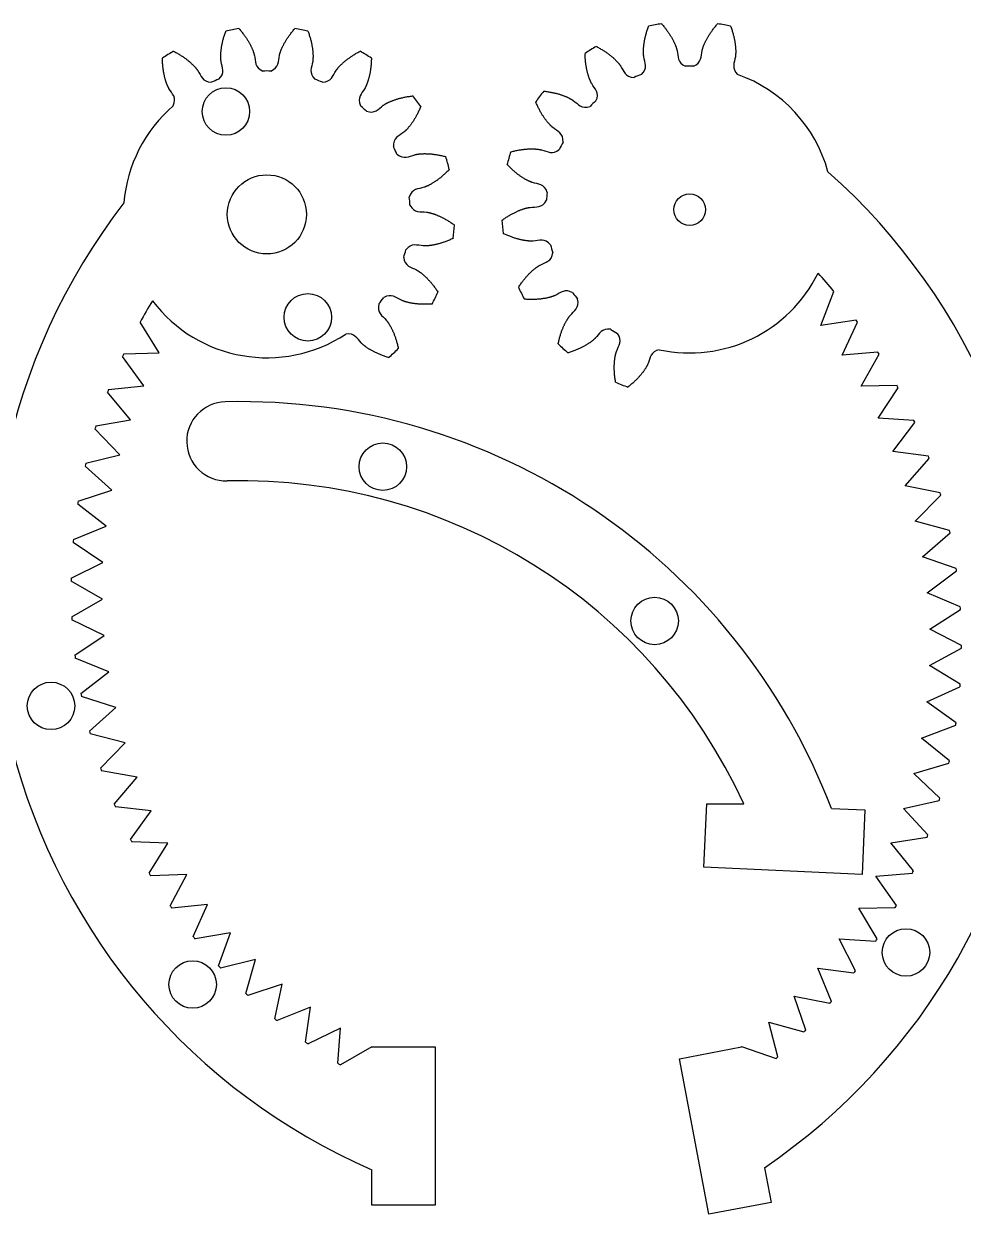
# Model space of a CAD drawing. Header units: millimetres. Extents: x -43 to 200, y -69 to 92.
# Drawn here: x -11.4 to 47.9, y -69.2 to 6.1 of the extents above; entities that cross this region are included whole.
import ezdxf

# ---------------------------------------------------------------- set-up
doc = ezdxf.new("R2010")
doc.units = ezdxf.units.MM

msp = doc.modelspace()

# ---------------------------------------------------------------- linework, layer by layer
at = {"color": 7, "linetype": 'Continuous', "lineweight": 25}
for p, q in [((38.939, -13.003), (39.777, -10.85)), ((41.18, -12.659), (38.939, -13.003)), ((40.284, -14.873), (41.27, -12.784)), ((-2.87, -14.723), (-4.077, -12.792)), ((-3.843, -16.813), (-5.182, -14.971)), ((-5.103, -14.801), (-2.87, -14.723)), ((42.543, -14.686), (40.284, -14.873)), ((41.495, -16.832), (42.625, -14.817)), ((-4.669, -18.966), (-6.132, -17.221)), ((-6.065, -17.046), (-3.843, -16.813)), ((43.762, -16.803), (41.495, -16.832)), ((42.567, -18.87), (43.834, -16.939)), ((-5.342, -21.171), (-6.924, -19.532)), ((-6.869, -19.354), (-4.669, -18.966)), ((44.831, -19), (42.567, -18.87)), ((43.494, -20.979), (44.893, -19.141)), ((45.743, -21.266), (43.494, -20.979)), ((-7.509, -21.711), (-5.342, -21.171)), ((44.272, -23.147), (45.795, -21.411)), ((-5.859, -23.417), (-7.552, -21.893)), ((46.495, -23.59), (44.272, -23.147)), ((-7.984, -24.107), (-5.859, -23.417)), ((44.897, -25.364), (46.537, -23.739)), ((-6.219, -25.694), (-8.013, -24.292)), ((47.084, -25.961), (44.897, -25.364)), ((-8.29, -26.531), (-6.219, -25.694)), ((45.365, -27.619), (47.115, -26.112)), ((-6.419, -27.991), (-8.307, -26.717)), ((47.505, -28.368), (45.365, -27.619)), ((-8.427, -28.97), (-6.419, -27.991)), ((45.675, -29.902), (47.526, -28.521)), ((-6.458, -30.296), (-8.43, -29.157)), ((47.757, -30.797), (45.675, -29.902)), ((-8.393, -31.413), (-6.458, -30.296)), ((-6.336, -32.598), (-8.383, -31.6)), ((45.825, -32.2), (47.768, -30.951)), ((47.84, -33.239), (45.825, -32.2)), ((-8.189, -33.847), (-6.336, -32.598)), ((45.814, -34.504), (47.839, -33.393)), ((-6.054, -34.886), (-8.166, -34.033)), ((47.752, -35.68), (45.814, -34.504)), ((-7.815, -36.262), (-6.054, -34.886)), ((45.643, -36.801), (47.74, -35.834)), ((-5.614, -37.149), (-7.779, -36.445)), ((47.494, -38.11), (45.643, -36.801)), ((-7.274, -38.644), (-5.614, -37.149)), ((45.311, -39.08), (47.472, -38.262)), ((-5.016, -39.376), (-7.226, -38.825)), ((47.067, -40.515), (45.311, -39.08)), ((-6.568, -40.983), (-5.016, -39.376)), ((-4.264, -41.555), (-6.507, -41.16)), ((44.822, -41.331), (47.034, -40.666)), ((46.473, -42.885), (44.822, -41.331)), ((-5.7, -43.266), (-4.264, -41.555)), ((-3.363, -43.677), (-5.627, -43.439)), ((31.559, -47.243), (31.744, -43.248)), ((31.744, -43.248), (34.075, -43.248)), ((39.613, -43.528), (41.737, -43.627)), ((41.737, -43.627), (41.548, -47.706)), ((44.177, -43.542), (46.43, -43.033)), ((45.715, -45.207), (44.177, -43.542)), ((-4.676, -45.484), (-3.363, -43.677)), ((-2.315, -45.73), (-4.591, -45.651)), ((-3.499, -47.625), (-2.315, -45.73)), ((43.379, -45.703), (45.662, -45.352)), ((44.797, -47.471), (43.379, -45.703)), ((41.548, -47.706), (31.559, -47.243)), ((-1.127, -47.706), (-3.403, -47.785)), ((-2.176, -49.679), (-1.127, -47.706)), ((42.432, -47.803), (44.734, -47.612)), ((43.724, -49.666), (42.432, -47.803)), ((0.196, -49.594), (-2.069, -49.832)), ((-0.712, -51.635), (0.196, -49.594)), ((41.341, -49.831), (43.651, -49.802)), ((42.5, -51.78), (41.341, -49.831)), ((1.648, -51.385), (-0.595, -51.78)), ((0.884, -53.484), (1.648, -51.385)), ((41.131, -53.804), (40.112, -51.779)), ((40.112, -51.779), (42.418, -51.911)), ((3.221, -53.07), (1.011, -53.621)), ((2.605, -55.218), (3.221, -53.07)), ((39.625, -55.727), (38.749, -53.636)), ((38.749, -53.636), (41.04, -53.928)), ((4.908, -54.642), (2.742, -55.345)), ((4.443, -56.827), (4.908, -54.642)), ((37.988, -57.54), (37.26, -55.394)), ((37.26, -55.394), (39.525, -55.845)), ((6.7, -56.092), (4.588, -56.945)), ((6.389, -58.304), (6.7, -56.092)), ((36.229, -59.235), (35.653, -57.043)), ((35.653, -57.043), (37.881, -57.651)), ((8.589, -57.413), (6.542, -58.411)), ((8.433, -59.642), (8.589, -57.413)), ((10.565, -58.6), (8.593, -59.738)), ((10.565, -58.6), (14.565, -58.6)), ((14.565, -58.6), (14.565, -68.6)), ((30.01, -59.353), (33.94, -58.609)), ((33.94, -58.609), (33.934, -58.576)), ((33.934, -58.576), (36.114, -59.338)), ((31.872, -69.178), (30.01, -59.353)), ((10.565, -68.6), (10.565, -66.366)), ((35.386, -66.239), (35.802, -68.434)), ((35.802, -68.434), (31.872, -69.178)), ((14.565, -68.6), (10.565, -68.6))]:
    msp.add_line(p, q, dxfattribs=at)
for centre, radius in [((1.352, 0.524), 1.5), ((3.94, -5.98), 2.5), ((30.652, -5.677), 1), ((6.529, -12.484), 1.5), ((11.267, -21.931), 1.5), ((28.444, -31.682), 1.5), ((-9.698, -37.05), 1.5), ((44.325, -52.632), 1.5), ((-0.751, -54.66), 1.5)]:
    msp.add_circle(centre, radius, dxfattribs=at)
for centre, radius, start, end in [((30.652, -5.677), 11.875, 98.56304, 102.61343), ((30.652, -5.677), 11.875, 77.38657, 81.43696), ((3.94, -5.98), 11.875, 98.56304, 102.61343), ((3.94, -5.98), 11.875, 77.38657, 81.43696), ((30.652, -5.677), 11.875, 119.73951, 123.78991), ((3.94, -5.98), 11.875, 119.73951, 123.78991), ((3.94, -5.98), 11.875, 56.21009, 60.26049), ((3.94, -5.98), 9.063, 88.40584, 91.59416), ((30.652, -5.677), 9.063, 88.40584, 91.59416), ((3.94, -5.98), 9.063, 109.58231, 112.77063), ((3.94, -5.98), 9.063, 67.22937, 70.41769), ((30.652, -5.677), 9.063, 109.58231, 112.77063), ((30.652, -5.677), 9.063, 15.32017, 70.41769), ((3.94, -5.98), 11.875, 35.03362, 39.08402), ((30.652, -5.677), 11.875, 140.91598, 144.96638), ((3.94, -5.98), 9.063, 130.75878, 175.41971), ((3.94, -5.98), 9.062, 46.05289, 49.24122), ((30.652, -5.677), 9.063, 130.75878, 133.94711), ((30.652, -5.677), 9.063, 151.93525, 155.12358), ((3.94, -5.98), 9.063, 24.87642, 28.06475), ((30.652, -5.677), 11.875, 162.09245, 166.14285), ((3.94, -5.98), 11.875, 13.85715, 17.90755), ((12.84, -33.198), 40, 304.30817, 48.40775), ((26.565, -29.705), 40, 142.32253, 246.42182), ((3.94, -5.98), 9.063, 3.69995, 6.88828), ((30.652, -5.677), 9.063, 173.11172, 176.30005), ((3.94, -5.98), 11.875, 352.68068, 356.73108), ((30.652, -5.677), 11.875, 183.26892, 187.31932), ((3.94, -5.98), 9.063, 342.52348, 345.71181), ((30.652, -5.677), 9.063, 194.28819, 197.47652), ((30.652, -5.677), 9.063, 257.8176, 333.67612), ((12.84, -33.198), 35, 39.68007, 42.18266), ((3.94, -5.98), 9.063, 321.34701, 324.53534), ((3.94, -5.98), 11.875, 331.50421, 335.55461), ((30.652, -5.677), 11.875, 204.44539, 208.49579), ((30.652, -5.677), 9.062, 215.46466, 218.65299), ((26.565, -29.705), 35, 148.54585, 151.10336), ((3.94, -5.98), 9.062, 217.05882, 303.35887), ((12.84, -33.198), 35, 35.68007, 35.93288), ((30.652, -5.677), 9.063, 236.64113, 239.82946), ((30.652, -5.677), 11.875, 225.62186, 229.67226), ((26.565, -29.705), 35, 154.79711, 155.10336), ((3.94, -5.98), 11.875, 310.32774, 314.37814), ((12.84, -33.198), 35, 31.68007, 31.93288), ((26.565, -29.705), 35, 158.79711, 159.10336), ((30.652, -5.677), 11.875, 246.79833, 250.84873), ((12.84, -33.198), 35, 27.68007, 27.93288), ((1.373, -20.326), 2.5, 91.34179, 271.34179), ((2.251, -57.815), 40, 20.92708, 91.34179), ((26.565, -29.705), 35, 162.79711, 163.10336), ((12.84, -33.198), 35, 23.68007, 23.93288), ((26.565, -29.705), 35, 166.79711, 167.10336), ((12.84, -33.198), 35, 19.68007, 19.93288), ((2.251, -57.815), 35, 24.59605, 91.34179), ((12.84, -33.198), 35, 15.68007, 15.93288), ((26.565, -29.705), 35, 170.79711, 171.10336), ((12.84, -33.198), 35, 11.68007, 11.93288), ((26.565, -29.705), 35, 174.79711, 175.10336), ((12.84, -33.198), 35, 7.68007, 7.93288), ((26.565, -29.705), 35, 178.79711, 179.10336), ((12.84, -33.198), 35, 3.68007, 3.93288), ((26.565, -29.705), 35, 182.79711, 183.10336), ((26.565, -29.705), 35, 186.79711, 187.10336), ((12.84, -33.198), 35, 359.68007, 359.93288), ((12.84, -33.198), 35, 355.68007, 355.93288), ((26.565, -29.705), 35, 190.79711, 191.10336), ((12.84, -33.198), 35, 351.68007, 351.93288), ((26.565, -29.705), 35, 194.79711, 195.10336), ((12.84, -33.198), 35, 347.68007, 347.93288), ((26.565, -29.705), 35, 198.79711, 199.10336), ((12.84, -33.198), 35, 343.68007, 343.93288), ((26.565, -29.705), 35, 202.79711, 203.10336), ((26.565, -29.705), 35, 206.79711, 207.10336), ((12.84, -33.198), 35, 339.68007, 339.93288), ((26.565, -29.705), 35, 210.79711, 211.10336), ((12.84, -33.198), 35, 335.68007, 335.93288), ((26.565, -29.705), 35, 214.79711, 215.10336), ((12.84, -33.198), 35, 331.68007, 331.93288), ((26.565, -29.705), 35, 218.79711, 219.10336), ((12.84, -33.198), 35, 327.68007, 327.93288), ((26.565, -29.705), 35, 222.79711, 223.10336), ((12.84, -33.198), 35, 323.68007, 323.93288), ((26.565, -29.705), 35, 226.79711, 227.10336), ((12.84, -33.198), 35, 319.68007, 319.93288), ((26.565, -29.705), 35, 230.79711, 231.10336), ((12.84, -33.198), 35, 315.68007, 315.93288), ((26.565, -29.705), 35, 234.79711, 235.10336), ((12.84, -33.198), 35, 311.68007, 311.93288), ((26.565, -29.705), 35, 238.79711, 239.10336)]:
    msp.add_arc(centre, radius, start, end, dxfattribs=at)
for points, knots in [([(28.884, 6.066), (28.89, 6.059), (28.923, 6.022), (28.982, 5.953), (29.059, 5.859), (29.132, 5.766), (29.201, 5.675), (29.266, 5.586), (29.326, 5.499), (29.382, 5.415), (29.435, 5.332), (29.484, 5.252), (29.529, 5.174), (29.571, 5.099), (29.609, 5.027), (29.644, 4.958), (29.676, 4.891), (29.705, 4.827), (29.732, 4.767), (29.755, 4.71), (29.776, 4.656), (29.794, 4.605), (29.81, 4.558), (29.824, 4.514), (29.836, 4.474), (29.846, 4.437), (29.855, 4.404), (29.945, 4.017), (29.868, 3.604), (30.4, 3.382)], [0.4676531, 0.4676531, 0.4676531, 0.4676531, 0.4719486, 0.4935411, 0.514448, 0.5346695, 0.5542055, 0.573056, 0.5912211, 0.6087007, 0.6254948, 0.6416034, 0.6570265, 0.6717642, 0.6858164, 0.6991832, 0.7118644, 0.7238602, 0.7351705, 0.7457954, 0.7557348, 0.7649887, 0.7735571, 0.78144, 0.7886375, 0.7951495, 0.800976, 0.8061171, 1, 1, 1, 1]), ([(30.905, 3.382), (31.437, 3.604), (31.36, 4.017), (31.45, 4.404), (31.459, 4.437), (31.469, 4.474), (31.481, 4.514), (31.495, 4.558), (31.511, 4.605), (31.529, 4.656), (31.55, 4.71), (31.573, 4.767), (31.599, 4.827), (31.628, 4.891), (31.66, 4.958), (31.696, 5.027), (31.734, 5.099), (31.776, 5.174), (31.821, 5.252), (31.87, 5.332), (31.922, 5.415), (31.979, 5.499), (32.039, 5.586), (32.104, 5.675), (32.173, 5.766), (32.246, 5.859), (32.323, 5.953), (32.382, 6.022), (32.415, 6.059), (32.421, 6.066)], [0, 0, 0, 0, 0.1938829, 0.199024, 0.2048505, 0.2113625, 0.21856, 0.2264429, 0.2350113, 0.2442652, 0.2542046, 0.2648295, 0.2761398, 0.2881356, 0.3008168, 0.3141836, 0.3282358, 0.3429735, 0.3583966, 0.3745052, 0.3912993, 0.4087789, 0.426944, 0.4457945, 0.4653305, 0.485552, 0.5064589, 0.5280514, 0.5323469, 0.5323469, 0.5323469, 0.5323469]), ([(0.903, 2.558), (1.32, 2.958), (1.099, 3.315), (1.043, 3.708), (1.039, 3.742), (1.035, 3.78), (1.031, 3.822), (1.029, 3.868), (1.027, 3.917), (1.025, 3.971), (1.025, 4.029), (1.026, 4.091), (1.029, 4.157), (1.033, 4.227), (1.039, 4.3), (1.046, 4.378), (1.056, 4.459), (1.068, 4.544), (1.082, 4.633), (1.099, 4.725), (1.118, 4.821), (1.14, 4.921), (1.165, 5.024), (1.193, 5.13), (1.224, 5.239), (1.259, 5.352), (1.297, 5.468), (1.327, 5.553), (1.344, 5.601), (1.347, 5.608)], [0, 0, 0, 0, 0.1938829, 0.199024, 0.2048505, 0.2113625, 0.21856, 0.2264429, 0.2350113, 0.2442652, 0.2542046, 0.2648295, 0.2761398, 0.2881356, 0.3008168, 0.3141836, 0.3282358, 0.3429735, 0.3583966, 0.3745052, 0.3912993, 0.4087789, 0.426944, 0.4457945, 0.4653305, 0.485552, 0.5064589, 0.5280514, 0.5323469, 0.5323469, 0.5323469, 0.5323469]), ([(2.172, 5.763), (2.178, 5.756), (2.211, 5.719), (2.27, 5.649), (2.347, 5.555), (2.42, 5.463), (2.489, 5.372), (2.554, 5.283), (2.614, 5.196), (2.67, 5.112), (2.723, 5.029), (2.772, 4.949), (2.817, 4.871), (2.859, 4.796), (2.897, 4.724), (2.933, 4.654), (2.965, 4.588), (2.994, 4.524), (3.02, 4.464), (3.043, 4.406), (3.064, 4.352), (3.082, 4.302), (3.098, 4.254), (3.112, 4.211), (3.124, 4.17), (3.134, 4.134), (3.143, 4.101), (3.233, 3.713), (3.156, 3.301), (3.688, 3.079)], [0.4676531, 0.4676531, 0.4676531, 0.4676531, 0.4719486, 0.4935411, 0.514448, 0.5346695, 0.5542055, 0.573056, 0.5912211, 0.6087007, 0.6254948, 0.6416034, 0.6570265, 0.6717642, 0.6858164, 0.6991832, 0.7118644, 0.7238602, 0.7351705, 0.7457954, 0.7557348, 0.7649887, 0.7735571, 0.78144, 0.7886375, 0.7951495, 0.800976, 0.8061171, 1, 1, 1, 1]), ([(4.193, 3.079), (4.725, 3.301), (4.648, 3.713), (4.738, 4.101), (4.747, 4.134), (4.757, 4.17), (4.769, 4.211), (4.783, 4.254), (4.799, 4.302), (4.817, 4.352), (4.838, 4.406), (4.861, 4.464), (4.887, 4.524), (4.916, 4.588), (4.948, 4.654), (4.984, 4.724), (5.022, 4.796), (5.064, 4.871), (5.109, 4.949), (5.158, 5.029), (5.21, 5.112), (5.267, 5.196), (5.327, 5.283), (5.392, 5.372), (5.461, 5.463), (5.534, 5.555), (5.611, 5.649), (5.67, 5.719), (5.703, 5.756), (5.709, 5.763)], [0, 0, 0, 0, 0.1938829, 0.199024, 0.2048505, 0.2113625, 0.21856, 0.2264429, 0.2350113, 0.2442652, 0.2542046, 0.2648295, 0.2761398, 0.2881356, 0.3008168, 0.3141836, 0.3282358, 0.3429735, 0.3583966, 0.3745052, 0.3912993, 0.4087789, 0.426944, 0.4457945, 0.4653305, 0.485552, 0.5064589, 0.5280514, 0.5323469, 0.5323469, 0.5323469, 0.5323469]), ([(6.534, 5.608), (6.537, 5.601), (6.554, 5.553), (6.584, 5.468), (6.622, 5.352), (6.657, 5.239), (6.688, 5.13), (6.716, 5.024), (6.741, 4.921), (6.763, 4.821), (6.782, 4.725), (6.799, 4.633), (6.813, 4.544), (6.825, 4.459), (6.835, 4.378), (6.842, 4.3), (6.848, 4.227), (6.852, 4.157), (6.855, 4.091), (6.856, 4.029), (6.856, 3.971), (6.854, 3.917), (6.852, 3.868), (6.85, 3.822), (6.846, 3.78), (6.842, 3.742), (6.838, 3.708), (6.782, 3.315), (6.561, 2.958), (6.978, 2.558)], [0.4676531, 0.4676531, 0.4676531, 0.4676531, 0.4719486, 0.4935411, 0.514448, 0.5346695, 0.5542055, 0.573056, 0.5912211, 0.6087007, 0.6254948, 0.6416034, 0.6570265, 0.6717642, 0.6858164, 0.6991832, 0.7118644, 0.7238602, 0.7351705, 0.7457954, 0.7557348, 0.7649887, 0.7735571, 0.78144, 0.7886375, 0.7951495, 0.800976, 0.8061171, 1, 1, 1, 1]), ([(27.615, 2.861), (28.032, 3.261), (27.811, 3.618), (27.755, 4.012), (27.751, 4.045), (27.747, 4.083), (27.743, 4.125), (27.741, 4.171), (27.738, 4.221), (27.737, 4.275), (27.737, 4.332), (27.738, 4.394), (27.741, 4.46), (27.745, 4.53), (27.751, 4.604), (27.758, 4.681), (27.768, 4.762), (27.78, 4.847), (27.794, 4.936), (27.811, 5.029), (27.83, 5.125), (27.852, 5.224), (27.877, 5.327), (27.905, 5.433), (27.936, 5.542), (27.971, 5.655), (28.009, 5.771), (28.039, 5.856), (28.056, 5.904), (28.059, 5.912)], [0, 0, 0, 0, 0.1938829, 0.199024, 0.2048505, 0.2113625, 0.21856, 0.2264429, 0.2350113, 0.2442652, 0.2542046, 0.2648295, 0.2761398, 0.2881356, 0.3008168, 0.3141836, 0.3282358, 0.3429735, 0.3583966, 0.3745052, 0.3912993, 0.4087789, 0.426944, 0.4457945, 0.4653305, 0.485552, 0.5064589, 0.5280514, 0.5323469, 0.5323469, 0.5323469, 0.5323469]), ([(33.246, 5.912), (33.248, 5.904), (33.266, 5.856), (33.296, 5.771), (33.334, 5.655), (33.369, 5.542), (33.4, 5.433), (33.428, 5.327), (33.453, 5.224), (33.475, 5.125), (33.494, 5.029), (33.511, 4.936), (33.525, 4.847), (33.537, 4.762), (33.546, 4.681), (33.554, 4.604), (33.56, 4.53), (33.564, 4.46), (33.567, 4.394), (33.568, 4.332), (33.568, 4.275), (33.566, 4.221), (33.564, 4.171), (33.561, 4.125), (33.558, 4.083), (33.554, 4.045), (33.55, 4.012), (33.494, 3.618), (33.273, 3.261), (33.69, 2.861)], [0.4676531, 0.4676531, 0.4676531, 0.4676531, 0.4719486, 0.4935411, 0.514448, 0.5346695, 0.5542055, 0.573056, 0.5912211, 0.6087007, 0.6254948, 0.6416034, 0.6570265, 0.6717642, 0.6858164, 0.6991832, 0.7118644, 0.7238602, 0.7351705, 0.7457954, 0.7557348, 0.7649887, 0.7735571, 0.78144, 0.7886375, 0.7951495, 0.800976, 0.8061171, 1, 1, 1, 1]), ([(24.762, 4.634), (24.769, 4.63), (24.814, 4.607), (24.894, 4.564), (25, 4.504), (25.101, 4.444), (25.198, 4.384), (25.29, 4.325), (25.378, 4.266), (25.461, 4.207), (25.54, 4.149), (25.615, 4.092), (25.685, 4.036), (25.751, 3.981), (25.813, 3.927), (25.871, 3.875), (25.925, 3.825), (25.975, 3.776), (26.021, 3.729), (26.064, 3.684), (26.103, 3.641), (26.138, 3.601), (26.17, 3.562), (26.199, 3.527), (26.224, 3.493), (26.247, 3.463), (26.267, 3.435), (26.491, 3.106), (26.568, 2.694), (27.145, 2.679)], [0.4676531, 0.4676531, 0.4676531, 0.4676531, 0.4719486, 0.4935411, 0.514448, 0.5346695, 0.5542055, 0.573056, 0.5912211, 0.6087007, 0.6254948, 0.6416034, 0.6570265, 0.6717642, 0.6858164, 0.6991832, 0.7118644, 0.7238602, 0.7351705, 0.7457954, 0.7557348, 0.7649887, 0.7735571, 0.78144, 0.7886375, 0.7951495, 0.800976, 0.8061171, 1, 1, 1, 1]), ([(-1.976, 0.884), (-1.732, 1.407), (-2.067, 1.66), (-2.261, 2.007), (-2.277, 2.037), (-2.295, 2.071), (-2.313, 2.109), (-2.332, 2.151), (-2.352, 2.196), (-2.373, 2.246), (-2.394, 2.3), (-2.415, 2.358), (-2.436, 2.421), (-2.458, 2.487), (-2.479, 2.558), (-2.5, 2.633), (-2.52, 2.712), (-2.54, 2.796), (-2.559, 2.884), (-2.577, 2.976), (-2.593, 3.072), (-2.609, 3.173), (-2.623, 3.278), (-2.635, 3.387), (-2.645, 3.5), (-2.654, 3.618), (-2.66, 3.74), (-2.663, 3.83), (-2.664, 3.881), (-2.664, 3.889)], [0, 0, 0, 0, 0.1938829, 0.199024, 0.2048505, 0.2113625, 0.21856, 0.2264429, 0.2350113, 0.2442652, 0.2542046, 0.2648295, 0.2761398, 0.2881356, 0.3008168, 0.3141836, 0.3282358, 0.3429735, 0.3583966, 0.3745052, 0.3912993, 0.4087789, 0.426944, 0.4457945, 0.4653305, 0.485552, 0.5064589, 0.5280514, 0.5323469, 0.5323469, 0.5323469, 0.5323469]), ([(-1.95, 4.331), (-1.943, 4.327), (-1.898, 4.304), (-1.818, 4.261), (-1.712, 4.201), (-1.611, 4.141), (-1.514, 4.081), (-1.422, 4.022), (-1.334, 3.962), (-1.251, 3.904), (-1.172, 3.846), (-1.097, 3.789), (-1.027, 3.733), (-0.961, 3.678), (-0.899, 3.624), (-0.841, 3.572), (-0.787, 3.522), (-0.737, 3.473), (-0.691, 3.426), (-0.648, 3.381), (-0.609, 3.338), (-0.574, 3.297), (-0.542, 3.259), (-0.513, 3.223), (-0.487, 3.19), (-0.465, 3.16), (-0.445, 3.132), (-0.221, 2.803), (-0.144, 2.391), (0.433, 2.376)], [0.4676531, 0.4676531, 0.4676531, 0.4676531, 0.4719486, 0.4935411, 0.514448, 0.5346695, 0.5542055, 0.573056, 0.5912211, 0.6087007, 0.6254948, 0.6416034, 0.6570265, 0.6717642, 0.6858164, 0.6991832, 0.7118644, 0.7238602, 0.7351705, 0.7457954, 0.7557348, 0.7649887, 0.7735571, 0.78144, 0.7886375, 0.7951495, 0.800976, 0.8061171, 1, 1, 1, 1]), ([(7.448, 2.376), (8.025, 2.391), (8.102, 2.803), (8.326, 3.132), (8.346, 3.16), (8.368, 3.19), (8.394, 3.223), (8.423, 3.259), (8.455, 3.297), (8.49, 3.338), (8.529, 3.381), (8.572, 3.426), (8.618, 3.473), (8.668, 3.522), (8.722, 3.572), (8.78, 3.624), (8.842, 3.678), (8.908, 3.733), (8.978, 3.789), (9.053, 3.846), (9.131, 3.904), (9.215, 3.962), (9.303, 4.022), (9.395, 4.081), (9.492, 4.141), (9.593, 4.201), (9.699, 4.261), (9.779, 4.304), (9.824, 4.327), (9.831, 4.331)], [0, 0, 0, 0, 0.1938829, 0.199024, 0.2048505, 0.2113625, 0.21856, 0.2264429, 0.2350113, 0.2442652, 0.2542046, 0.2648295, 0.2761398, 0.2881356, 0.3008168, 0.3141836, 0.3282358, 0.3429735, 0.3583966, 0.3745052, 0.3912993, 0.4087789, 0.426944, 0.4457945, 0.4653305, 0.485552, 0.5064589, 0.5280514, 0.5323469, 0.5323469, 0.5323469, 0.5323469]), ([(10.545, 3.889), (10.545, 3.881), (10.544, 3.83), (10.541, 3.74), (10.535, 3.618), (10.526, 3.5), (10.516, 3.387), (10.504, 3.278), (10.49, 3.173), (10.474, 3.072), (10.458, 2.976), (10.44, 2.884), (10.421, 2.796), (10.401, 2.712), (10.381, 2.633), (10.36, 2.558), (10.339, 2.487), (10.317, 2.421), (10.296, 2.358), (10.275, 2.3), (10.254, 2.246), (10.233, 2.196), (10.213, 2.151), (10.194, 2.109), (10.176, 2.071), (10.158, 2.037), (10.142, 2.007), (9.948, 1.66), (9.613, 1.407), (9.857, 0.884)], [0.4676531, 0.4676531, 0.4676531, 0.4676531, 0.4719486, 0.4935411, 0.514448, 0.5346695, 0.5542055, 0.573056, 0.5912211, 0.6087007, 0.6254948, 0.6416034, 0.6570265, 0.6717642, 0.6858164, 0.6991832, 0.7118644, 0.7238602, 0.7351705, 0.7457954, 0.7557348, 0.7649887, 0.7735571, 0.78144, 0.7886375, 0.7951495, 0.800976, 0.8061171, 1, 1, 1, 1]), ([(24.736, 1.188), (24.98, 1.711), (24.645, 1.964), (24.451, 2.311), (24.435, 2.341), (24.417, 2.374), (24.399, 2.412), (24.38, 2.454), (24.36, 2.5), (24.339, 2.549), (24.318, 2.603), (24.297, 2.662), (24.276, 2.724), (24.254, 2.79), (24.233, 2.861), (24.212, 2.936), (24.192, 3.016), (24.172, 3.099), (24.153, 3.187), (24.135, 3.279), (24.119, 3.376), (24.103, 3.476), (24.089, 3.581), (24.077, 3.69), (24.067, 3.804), (24.058, 3.921), (24.052, 4.043), (24.049, 4.134), (24.048, 4.184), (24.048, 4.192)], [0, 0, 0, 0, 0.1938829, 0.199024, 0.2048505, 0.2113625, 0.21856, 0.2264429, 0.2350113, 0.2442652, 0.2542046, 0.2648295, 0.2761398, 0.2881356, 0.3008168, 0.3141836, 0.3282358, 0.3429735, 0.3583966, 0.3745052, 0.3912993, 0.4087789, 0.426944, 0.4457945, 0.4653305, 0.485552, 0.5064589, 0.5280514, 0.5323469, 0.5323469, 0.5323469, 0.5323469]), ([(10.23, 0.545), (10.773, 0.35), (10.994, 0.707), (11.322, 0.932), (11.35, 0.951), (11.382, 0.971), (11.418, 0.993), (11.458, 1.016), (11.501, 1.04), (11.549, 1.065), (11.601, 1.091), (11.657, 1.118), (11.717, 1.145), (11.781, 1.172), (11.85, 1.2), (11.923, 1.228), (12, 1.255), (12.081, 1.282), (12.167, 1.309), (12.257, 1.336), (12.351, 1.361), (12.45, 1.386), (12.553, 1.409), (12.661, 1.431), (12.773, 1.452), (12.889, 1.471), (13.01, 1.489), (13.1, 1.5), (13.15, 1.506), (13.158, 1.507)], [0, 0, 0, 0, 0.1938829, 0.199024, 0.2048505, 0.2113625, 0.21856, 0.2264429, 0.2350113, 0.2442652, 0.2542046, 0.2648295, 0.2761398, 0.2881356, 0.3008168, 0.3141836, 0.3282358, 0.3429735, 0.3583966, 0.3745052, 0.3912993, 0.4087789, 0.426944, 0.4457945, 0.4653305, 0.485552, 0.5064589, 0.5280514, 0.5323469, 0.5323469, 0.5323469, 0.5323469]), ([(21.435, 1.81), (21.443, 1.809), (21.493, 1.803), (21.583, 1.792), (21.704, 1.775), (21.82, 1.755), (21.932, 1.735), (22.04, 1.712), (22.143, 1.689), (22.242, 1.664), (22.336, 1.639), (22.426, 1.613), (22.512, 1.586), (22.593, 1.558), (22.67, 1.531), (22.743, 1.503), (22.812, 1.475), (22.876, 1.448), (22.936, 1.421), (22.992, 1.394), (23.044, 1.368), (23.091, 1.343), (23.135, 1.319), (23.175, 1.296), (23.211, 1.275), (23.243, 1.254), (23.271, 1.236), (23.599, 1.01), (23.82, 0.653), (24.363, 0.848)], [0.4676531, 0.4676531, 0.4676531, 0.4676531, 0.4719486, 0.4935411, 0.514448, 0.5346695, 0.5542055, 0.573056, 0.5912211, 0.6087007, 0.6254948, 0.6416034, 0.6570265, 0.6717642, 0.6858164, 0.6991832, 0.7118644, 0.7238602, 0.7351705, 0.7457954, 0.7557348, 0.7649887, 0.7735571, 0.78144, 0.7886375, 0.7951495, 0.800976, 0.8061171, 1, 1, 1, 1]), ([(13.664, 0.837), (13.661, 0.829), (13.642, 0.783), (13.606, 0.699), (13.556, 0.588), (13.506, 0.481), (13.456, 0.379), (13.405, 0.282), (13.354, 0.189), (13.303, 0.101), (13.253, 0.017), (13.203, -0.063), (13.154, -0.138), (13.105, -0.209), (13.057, -0.275), (13.011, -0.338), (12.965, -0.396), (12.921, -0.45), (12.879, -0.501), (12.838, -0.547), (12.799, -0.59), (12.762, -0.629), (12.727, -0.664), (12.694, -0.696), (12.663, -0.725), (12.635, -0.75), (12.609, -0.772), (12.302, -1.026), (11.899, -1.141), (11.937, -1.716)], [0.4676531, 0.4676531, 0.4676531, 0.4676531, 0.4719486, 0.4935411, 0.514448, 0.5346695, 0.5542055, 0.573056, 0.5912211, 0.6087007, 0.6254948, 0.6416034, 0.6570265, 0.6717642, 0.6858164, 0.6991832, 0.7118644, 0.7238602, 0.7351705, 0.7457954, 0.7557348, 0.7649887, 0.7735571, 0.78144, 0.7886375, 0.7951495, 0.800976, 0.8061171, 1, 1, 1, 1]), ([(22.656, -1.413), (22.694, -0.837), (22.291, -0.723), (21.984, -0.469), (21.958, -0.447), (21.93, -0.422), (21.899, -0.393), (21.866, -0.361), (21.831, -0.326), (21.794, -0.287), (21.755, -0.244), (21.714, -0.197), (21.671, -0.147), (21.627, -0.093), (21.582, -0.034), (21.536, 0.028), (21.488, 0.095), (21.439, 0.165), (21.39, 0.241), (21.34, 0.32), (21.29, 0.404), (21.239, 0.492), (21.188, 0.585), (21.137, 0.682), (21.087, 0.784), (21.036, 0.891), (20.987, 1.002), (20.951, 1.086), (20.932, 1.132), (20.929, 1.14)], [0, 0, 0, 0, 0.1938829, 0.199024, 0.2048505, 0.2113625, 0.21856, 0.2264429, 0.2350113, 0.2442652, 0.2542046, 0.2648295, 0.2761398, 0.2881356, 0.3008168, 0.3141836, 0.3282358, 0.3429735, 0.3583966, 0.3745052, 0.3912993, 0.4087789, 0.426944, 0.4457945, 0.4653305, 0.485552, 0.5064589, 0.5280514, 0.5323469, 0.5323469, 0.5323469, 0.5323469]), ([(12.162, -2.168), (12.598, -2.546), (12.933, -2.293), (13.32, -2.201), (13.353, -2.194), (13.391, -2.186), (13.432, -2.179), (13.477, -2.172), (13.527, -2.165), (13.58, -2.159), (13.638, -2.154), (13.7, -2.149), (13.766, -2.146), (13.835, -2.143), (13.909, -2.142), (13.987, -2.143), (14.069, -2.145), (14.155, -2.149), (14.245, -2.155), (14.338, -2.163), (14.435, -2.173), (14.536, -2.186), (14.641, -2.201), (14.749, -2.219), (14.861, -2.24), (14.977, -2.264), (15.095, -2.292), (15.184, -2.314), (15.232, -2.327), (15.24, -2.329)], [0, 0, 0, 0, 0.1938829, 0.199024, 0.2048505, 0.2113625, 0.21856, 0.2264429, 0.2350113, 0.2442652, 0.2542046, 0.2648295, 0.2761398, 0.2881356, 0.3008168, 0.3141836, 0.3282358, 0.3429735, 0.3583966, 0.3745052, 0.3912993, 0.4087789, 0.426944, 0.4457945, 0.4653305, 0.485552, 0.5064589, 0.5280514, 0.5323469, 0.5323469, 0.5323469, 0.5323469]), ([(19.353, -2.026), (19.361, -2.023), (19.409, -2.011), (19.498, -1.988), (19.616, -1.961), (19.732, -1.937), (19.843, -1.916), (19.952, -1.898), (20.057, -1.883), (20.158, -1.87), (20.255, -1.859), (20.348, -1.851), (20.438, -1.846), (20.524, -1.842), (20.606, -1.839), (20.684, -1.839), (20.757, -1.84), (20.827, -1.842), (20.893, -1.846), (20.955, -1.851), (21.012, -1.856), (21.066, -1.862), (21.116, -1.869), (21.161, -1.876), (21.202, -1.883), (21.239, -1.89), (21.273, -1.898), (21.66, -1.99), (21.995, -2.243), (22.431, -1.865)], [0.4676531, 0.4676531, 0.4676531, 0.4676531, 0.4719486, 0.4935411, 0.514448, 0.5346695, 0.5542055, 0.573056, 0.5912211, 0.6087007, 0.6254948, 0.6416034, 0.6570265, 0.6717642, 0.6858164, 0.6991832, 0.7118644, 0.7238602, 0.7351705, 0.7457954, 0.7557348, 0.7649887, 0.7735571, 0.78144, 0.7886375, 0.7951495, 0.800976, 0.8061171, 1, 1, 1, 1]), ([(21.655, -4.59), (21.483, -4.039), (21.066, -4.078), (20.688, -3.952), (20.656, -3.941), (20.621, -3.928), (20.582, -3.912), (20.539, -3.894), (20.494, -3.874), (20.445, -3.851), (20.393, -3.825), (20.338, -3.796), (20.28, -3.765), (20.22, -3.73), (20.156, -3.692), (20.09, -3.651), (20.022, -3.606), (19.951, -3.557), (19.878, -3.505), (19.803, -3.449), (19.725, -3.389), (19.646, -3.325), (19.565, -3.257), (19.483, -3.184), (19.399, -3.107), (19.313, -3.026), (19.227, -2.941), (19.163, -2.875), (19.129, -2.839), (19.123, -2.833)], [0, 0, 0, 0, 0.1938829, 0.199024, 0.2048505, 0.2113625, 0.21856, 0.2264429, 0.2350113, 0.2442652, 0.2542046, 0.2648295, 0.2761398, 0.2881356, 0.3008168, 0.3141836, 0.3282358, 0.3429735, 0.3583966, 0.3745052, 0.3912993, 0.4087789, 0.426944, 0.4457945, 0.4653305, 0.485552, 0.5064589, 0.5280514, 0.5323469, 0.5323469, 0.5323469, 0.5323469]), ([(15.47, -3.136), (15.464, -3.142), (15.43, -3.179), (15.366, -3.244), (15.28, -3.329), (15.194, -3.411), (15.11, -3.487), (15.028, -3.56), (14.947, -3.628), (14.868, -3.692), (14.79, -3.752), (14.715, -3.808), (14.642, -3.86), (14.571, -3.909), (14.503, -3.954), (14.437, -3.995), (14.373, -4.033), (14.313, -4.068), (14.255, -4.1), (14.2, -4.128), (14.148, -4.154), (14.099, -4.177), (14.054, -4.197), (14.011, -4.215), (13.972, -4.231), (13.937, -4.244), (13.905, -4.255), (13.527, -4.381), (13.11, -4.342), (12.938, -4.893)], [0.4676531, 0.4676531, 0.4676531, 0.4676531, 0.4719486, 0.4935411, 0.514448, 0.5346695, 0.5542055, 0.573056, 0.5912211, 0.6087007, 0.6254948, 0.6416034, 0.6570265, 0.6717642, 0.6858164, 0.6991832, 0.7118644, 0.7238602, 0.7351705, 0.7457954, 0.7557348, 0.7649887, 0.7735571, 0.78144, 0.7886375, 0.7951495, 0.800976, 0.8061171, 1, 1, 1, 1]), ([(18.797, -6.354), (18.804, -6.349), (18.844, -6.32), (18.918, -6.267), (19.019, -6.199), (19.118, -6.135), (19.215, -6.075), (19.309, -6.019), (19.401, -5.966), (19.491, -5.918), (19.578, -5.873), (19.662, -5.832), (19.744, -5.794), (19.822, -5.759), (19.898, -5.728), (19.97, -5.699), (20.04, -5.674), (20.106, -5.651), (20.168, -5.63), (20.227, -5.612), (20.283, -5.596), (20.335, -5.583), (20.384, -5.571), (20.429, -5.561), (20.47, -5.553), (20.507, -5.546), (20.541, -5.541), (20.935, -5.487), (21.339, -5.602), (21.609, -5.092)], [0.4676531, 0.4676531, 0.4676531, 0.4676531, 0.4719486, 0.4935411, 0.514448, 0.5346695, 0.5542055, 0.573056, 0.5912211, 0.6087007, 0.6254948, 0.6416034, 0.6570265, 0.6717642, 0.6858164, 0.6991832, 0.7118644, 0.7238602, 0.7351705, 0.7457954, 0.7557348, 0.7649887, 0.7735571, 0.78144, 0.7886375, 0.7951495, 0.800976, 0.8061171, 1, 1, 1, 1]), ([(12.984, -5.395), (13.254, -5.905), (13.658, -5.79), (14.052, -5.844), (14.086, -5.85), (14.123, -5.856), (14.164, -5.864), (14.209, -5.874), (14.258, -5.886), (14.31, -5.9), (14.365, -5.915), (14.425, -5.933), (14.487, -5.954), (14.553, -5.977), (14.623, -6.003), (14.695, -6.031), (14.771, -6.063), (14.849, -6.097), (14.931, -6.135), (15.015, -6.176), (15.102, -6.221), (15.192, -6.27), (15.284, -6.322), (15.378, -6.378), (15.475, -6.438), (15.574, -6.502), (15.675, -6.57), (15.749, -6.623), (15.789, -6.652), (15.796, -6.657)], [0, 0, 0, 0, 0.1938829, 0.199024, 0.2048505, 0.2113625, 0.21856, 0.2264429, 0.2350113, 0.2442652, 0.2542046, 0.2648295, 0.2761398, 0.2881356, 0.3008168, 0.3141836, 0.3282358, 0.3429735, 0.3583966, 0.3745052, 0.3912993, 0.4087789, 0.426944, 0.4457945, 0.4653305, 0.485552, 0.5064589, 0.5280514, 0.5323469, 0.5323469, 0.5323469, 0.5323469]), ([(15.719, -7.493), (15.711, -7.496), (15.666, -7.518), (15.583, -7.556), (15.471, -7.605), (15.363, -7.649), (15.256, -7.691), (15.153, -7.728), (15.053, -7.763), (14.956, -7.794), (14.862, -7.822), (14.772, -7.847), (14.685, -7.869), (14.601, -7.889), (14.521, -7.906), (14.445, -7.921), (14.372, -7.933), (14.303, -7.944), (14.238, -7.952), (14.176, -7.959), (14.118, -7.965), (14.065, -7.968), (14.015, -7.971), (13.969, -7.972), (13.927, -7.973), (13.889, -7.972), (13.855, -7.971), (13.458, -7.952), (13.082, -7.765), (12.723, -8.217)], [0.4676531, 0.4676531, 0.4676531, 0.4676531, 0.4719486, 0.4935411, 0.514448, 0.5346695, 0.5542055, 0.573056, 0.5912211, 0.6087007, 0.6254948, 0.6416034, 0.6570265, 0.6717642, 0.6858164, 0.6991832, 0.7118644, 0.7238602, 0.7351705, 0.7457954, 0.7557348, 0.7649887, 0.7735571, 0.78144, 0.7886375, 0.7951495, 0.800976, 0.8061171, 1, 1, 1, 1]), ([(21.87, -7.913), (21.511, -7.462), (21.135, -7.649), (20.738, -7.668), (20.704, -7.669), (20.666, -7.67), (20.624, -7.669), (20.578, -7.668), (20.528, -7.665), (20.475, -7.661), (20.417, -7.656), (20.355, -7.649), (20.29, -7.641), (20.221, -7.63), (20.148, -7.618), (20.072, -7.603), (19.992, -7.586), (19.908, -7.566), (19.821, -7.544), (19.73, -7.519), (19.637, -7.491), (19.54, -7.46), (19.44, -7.425), (19.336, -7.387), (19.23, -7.346), (19.121, -7.301), (19.01, -7.253), (18.927, -7.215), (18.882, -7.193), (18.874, -7.19)], [0, 0, 0, 0, 0.1938829, 0.199024, 0.2048505, 0.2113625, 0.21856, 0.2264429, 0.2350113, 0.2442652, 0.2542046, 0.2648295, 0.2761398, 0.2881356, 0.3008168, 0.3141836, 0.3282358, 0.3429735, 0.3583966, 0.3745052, 0.3912993, 0.4087789, 0.426944, 0.4457945, 0.4653305, 0.485552, 0.5064589, 0.5280514, 0.5323469, 0.5323469, 0.5323469, 0.5323469]), ([(12.585, -8.702), (12.652, -9.275), (13.07, -9.314), (13.418, -9.506), (13.448, -9.523), (13.48, -9.543), (13.516, -9.565), (13.554, -9.591), (13.595, -9.619), (13.639, -9.651), (13.685, -9.686), (13.734, -9.724), (13.785, -9.766), (13.838, -9.811), (13.893, -9.86), (13.95, -9.913), (14.009, -9.969), (14.07, -10.03), (14.132, -10.095), (14.196, -10.164), (14.261, -10.237), (14.327, -10.314), (14.394, -10.396), (14.462, -10.483), (14.531, -10.574), (14.6, -10.669), (14.669, -10.769), (14.719, -10.845), (14.746, -10.887), (14.751, -10.894)], [0, 0, 0, 0, 0.1938829, 0.199024, 0.2048505, 0.2113625, 0.21856, 0.2264429, 0.2350113, 0.2442652, 0.2542046, 0.2648295, 0.2761398, 0.2881356, 0.3008168, 0.3141836, 0.3282358, 0.3429735, 0.3583966, 0.3745052, 0.3912993, 0.4087789, 0.426944, 0.4457945, 0.4653305, 0.485552, 0.5064589, 0.5280514, 0.5323469, 0.5323469, 0.5323469, 0.5323469]), ([(19.842, -10.591), (19.846, -10.584), (19.874, -10.542), (19.924, -10.466), (19.993, -10.366), (20.062, -10.27), (20.131, -10.18), (20.199, -10.093), (20.266, -10.011), (20.332, -9.934), (20.397, -9.861), (20.46, -9.792), (20.523, -9.727), (20.583, -9.666), (20.643, -9.609), (20.7, -9.557), (20.755, -9.508), (20.808, -9.462), (20.859, -9.421), (20.908, -9.382), (20.954, -9.348), (20.998, -9.316), (21.039, -9.288), (21.077, -9.262), (21.113, -9.24), (21.145, -9.22), (21.175, -9.203), (21.523, -9.01), (21.94, -8.972), (22.008, -8.398)], [0.4676531, 0.4676531, 0.4676531, 0.4676531, 0.4719486, 0.4935411, 0.514448, 0.5346695, 0.5542055, 0.573056, 0.5912211, 0.6087007, 0.6254948, 0.6416034, 0.6570265, 0.6717642, 0.6858164, 0.6991832, 0.7118644, 0.7238602, 0.7351705, 0.7457954, 0.7557348, 0.7649887, 0.7735571, 0.78144, 0.7886375, 0.7951495, 0.800976, 0.8061171, 1, 1, 1, 1]), ([(14.377, -11.646), (14.369, -11.646), (14.318, -11.65), (14.228, -11.655), (14.106, -11.66), (13.988, -11.663), (13.874, -11.663), (13.765, -11.661), (13.659, -11.657), (13.557, -11.651), (13.46, -11.643), (13.366, -11.634), (13.277, -11.623), (13.192, -11.611), (13.111, -11.598), (13.034, -11.584), (12.962, -11.57), (12.894, -11.555), (12.83, -11.539), (12.77, -11.523), (12.714, -11.507), (12.663, -11.491), (12.615, -11.476), (12.572, -11.46), (12.533, -11.446), (12.497, -11.432), (12.466, -11.419), (12.103, -11.257), (11.82, -10.947), (11.322, -11.238)], [0.4676531, 0.4676531, 0.4676531, 0.4676531, 0.4719486, 0.4935411, 0.514448, 0.5346695, 0.5542055, 0.573056, 0.5912211, 0.6087007, 0.6254948, 0.6416034, 0.6570265, 0.6717642, 0.6858164, 0.6991832, 0.7118644, 0.7238602, 0.7351705, 0.7457954, 0.7557348, 0.7649887, 0.7735571, 0.78144, 0.7886375, 0.7951495, 0.800976, 0.8061171, 1, 1, 1, 1]), ([(23.271, -10.935), (22.773, -10.644), (22.49, -10.954), (22.127, -11.115), (22.095, -11.129), (22.06, -11.143), (22.021, -11.157), (21.978, -11.173), (21.93, -11.188), (21.879, -11.204), (21.823, -11.22), (21.763, -11.236), (21.699, -11.251), (21.631, -11.267), (21.559, -11.281), (21.482, -11.295), (21.401, -11.308), (21.316, -11.32), (21.227, -11.331), (21.133, -11.34), (21.036, -11.348), (20.934, -11.354), (20.828, -11.358), (20.719, -11.36), (20.605, -11.36), (20.487, -11.357), (20.365, -11.352), (20.275, -11.347), (20.224, -11.343), (20.216, -11.342)], [0, 0, 0, 0, 0.1938829, 0.199024, 0.2048505, 0.2113625, 0.21856, 0.2264429, 0.2350113, 0.2442652, 0.2542046, 0.2648295, 0.2761398, 0.2881356, 0.3008168, 0.3141836, 0.3282358, 0.3429735, 0.3583966, 0.3745052, 0.3912993, 0.4087789, 0.426944, 0.4457945, 0.4653305, 0.485552, 0.5064589, 0.5280514, 0.5323469, 0.5323469, 0.5323469, 0.5323469]), ([(11.018, -11.641), (10.874, -12.199), (11.25, -12.386), (11.504, -12.692), (11.526, -12.718), (11.549, -12.749), (11.574, -12.782), (11.6, -12.82), (11.628, -12.861), (11.658, -12.906), (11.688, -12.955), (11.72, -13.009), (11.752, -13.066), (11.786, -13.127), (11.82, -13.193), (11.854, -13.263), (11.888, -13.337), (11.923, -13.416), (11.958, -13.499), (11.992, -13.586), (12.026, -13.678), (12.06, -13.774), (12.093, -13.874), (12.125, -13.979), (12.156, -14.089), (12.186, -14.203), (12.214, -14.321), (12.234, -14.41), (12.244, -14.459), (12.246, -14.468)], [0, 0, 0, 0, 0.1938829, 0.199024, 0.2048505, 0.2113625, 0.21856, 0.2264429, 0.2350113, 0.2442652, 0.2542046, 0.2648295, 0.2761398, 0.2881356, 0.3008168, 0.3141836, 0.3282358, 0.3429735, 0.3583966, 0.3745052, 0.3912993, 0.4087789, 0.426944, 0.4457945, 0.4653305, 0.485552, 0.5064589, 0.5280514, 0.5323469, 0.5323469, 0.5323469, 0.5323469]), ([(22.347, -14.164), (22.349, -14.156), (22.359, -14.107), (22.379, -14.018), (22.407, -13.9), (22.437, -13.786), (22.468, -13.676), (22.5, -13.571), (22.533, -13.471), (22.567, -13.375), (22.601, -13.283), (22.635, -13.196), (22.67, -13.113), (22.704, -13.034), (22.739, -12.96), (22.773, -12.89), (22.807, -12.824), (22.841, -12.763), (22.873, -12.706), (22.905, -12.652), (22.935, -12.603), (22.965, -12.558), (22.993, -12.517), (23.019, -12.479), (23.044, -12.445), (23.067, -12.415), (23.088, -12.389), (23.343, -12.083), (23.719, -11.896), (23.575, -11.337)], [0.4676531, 0.4676531, 0.4676531, 0.4676531, 0.4719486, 0.4935411, 0.514448, 0.5346695, 0.5542055, 0.573056, 0.5912211, 0.6087007, 0.6254948, 0.6416034, 0.6570265, 0.6717642, 0.6858164, 0.6991832, 0.7118644, 0.7238602, 0.7351705, 0.7457954, 0.7557348, 0.7649887, 0.7735571, 0.78144, 0.7886375, 0.7951495, 0.800976, 0.8061171, 1, 1, 1, 1]), ([(11.625, -15.033), (11.618, -15.031), (11.569, -15.016), (11.483, -14.988), (11.368, -14.949), (11.257, -14.909), (11.151, -14.868), (11.049, -14.826), (10.952, -14.784), (10.859, -14.742), (10.771, -14.699), (10.687, -14.657), (10.608, -14.615), (10.533, -14.573), (10.462, -14.532), (10.396, -14.491), (10.334, -14.451), (10.275, -14.412), (10.221, -14.375), (10.171, -14.338), (10.125, -14.303), (10.083, -14.27), (10.044, -14.238), (10.009, -14.208), (9.978, -14.18), (9.95, -14.155), (9.926, -14.131), (9.645, -13.849), (9.494, -13.458), (8.924, -13.549)], [0.4676531, 0.4676531, 0.4676531, 0.4676531, 0.4719486, 0.4935411, 0.514448, 0.5346695, 0.5542055, 0.573056, 0.5912211, 0.6087007, 0.6254948, 0.6416034, 0.6570265, 0.6717642, 0.6858164, 0.6991832, 0.7118644, 0.7238602, 0.7351705, 0.7457954, 0.7557348, 0.7649887, 0.7735571, 0.78144, 0.7886375, 0.7951495, 0.800976, 0.8061171, 1, 1, 1, 1]), ([(25.669, -13.246), (25.099, -13.155), (24.948, -13.546), (24.667, -13.828), (24.643, -13.851), (24.615, -13.877), (24.584, -13.905), (24.549, -13.935), (24.51, -13.967), (24.468, -14), (24.422, -14.035), (24.372, -14.072), (24.318, -14.109), (24.259, -14.148), (24.197, -14.188), (24.131, -14.228), (24.06, -14.27), (23.985, -14.312), (23.906, -14.354), (23.822, -14.396), (23.734, -14.439), (23.641, -14.481), (23.544, -14.523), (23.442, -14.565), (23.336, -14.606), (23.225, -14.646), (23.11, -14.685), (23.023, -14.713), (22.975, -14.727), (22.967, -14.73)], [0, 0, 0, 0, 0.1938829, 0.199024, 0.2048505, 0.2113625, 0.21856, 0.2264429, 0.2350113, 0.2442652, 0.2542046, 0.2648295, 0.2761398, 0.2881356, 0.3008168, 0.3141836, 0.3282358, 0.3429735, 0.3583966, 0.3745052, 0.3912993, 0.4087789, 0.426944, 0.4457945, 0.4653305, 0.485552, 0.5064589, 0.5280514, 0.5323469, 0.5323469, 0.5323469, 0.5323469]), ([(25.974, -16.591), (25.973, -16.583), (25.964, -16.534), (25.951, -16.444), (25.934, -16.323), (25.921, -16.206), (25.91, -16.093), (25.902, -15.983), (25.897, -15.877), (25.893, -15.776), (25.892, -15.678), (25.893, -15.584), (25.895, -15.494), (25.899, -15.408), (25.904, -15.327), (25.911, -15.249), (25.919, -15.176), (25.928, -15.106), (25.937, -15.041), (25.948, -14.98), (25.958, -14.923), (25.969, -14.87), (25.981, -14.822), (25.992, -14.777), (26.003, -14.737), (26.014, -14.7), (26.024, -14.668), (26.151, -14.291), (26.434, -13.981), (26.098, -13.512)], [0.4676531, 0.4676531, 0.4676531, 0.4676531, 0.4719486, 0.4935411, 0.514448, 0.5346695, 0.5542055, 0.573056, 0.5912211, 0.6087007, 0.6254948, 0.6416034, 0.6570265, 0.6717642, 0.6858164, 0.6991832, 0.7118644, 0.7238602, 0.7351705, 0.7457954, 0.7557348, 0.7649887, 0.7735571, 0.78144, 0.7886375, 0.7951495, 0.800976, 0.8061171, 1, 1, 1, 1]), ([(28.74, -14.535), (28.176, -14.656), (28.176, -15.075), (28.016, -15.44), (28.002, -15.47), (27.985, -15.505), (27.966, -15.542), (27.944, -15.582), (27.92, -15.626), (27.892, -15.672), (27.862, -15.722), (27.828, -15.774), (27.791, -15.828), (27.751, -15.885), (27.708, -15.945), (27.66, -16.007), (27.609, -16.071), (27.554, -16.137), (27.496, -16.205), (27.433, -16.275), (27.366, -16.346), (27.295, -16.419), (27.22, -16.493), (27.14, -16.569), (27.056, -16.646), (26.967, -16.723), (26.874, -16.801), (26.803, -16.858), (26.763, -16.89), (26.757, -16.895)], [0, 0, 0, 0, 0.1938829, 0.199024, 0.2048505, 0.2113625, 0.21856, 0.2264429, 0.2350113, 0.2442652, 0.2542046, 0.2648295, 0.2761398, 0.2881356, 0.3008168, 0.3141836, 0.3282358, 0.3429735, 0.3583966, 0.3745052, 0.3912993, 0.4087789, 0.426944, 0.4457945, 0.4653305, 0.485552, 0.5064589, 0.5280514, 0.5323469, 0.5323469, 0.5323469, 0.5323469])]:
    msp.add_open_spline(points, degree=3, knots=knots, dxfattribs=at)

doc.saveas('drawing.dxf')
